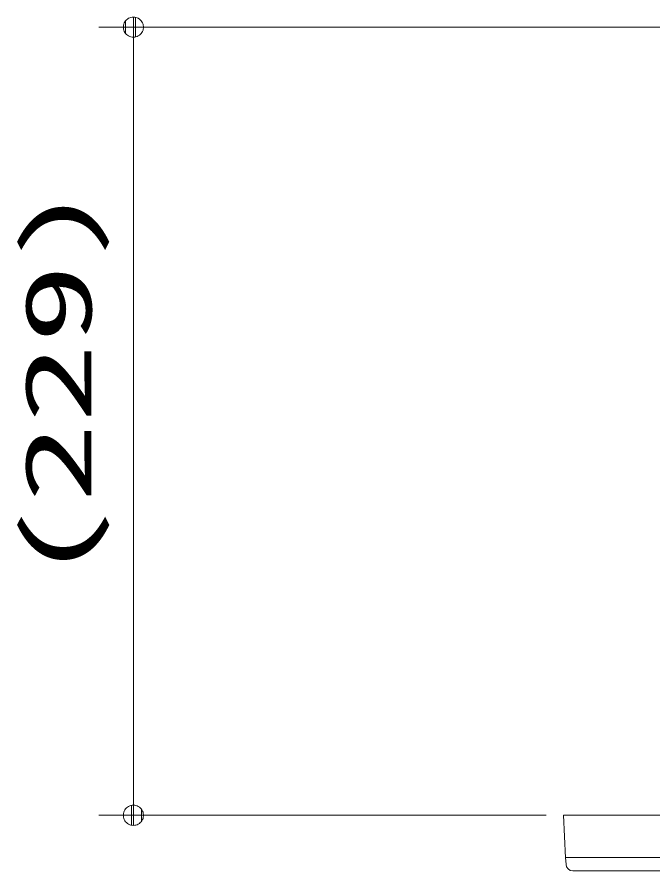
# Model space of a CAD drawing. Units: millimetres on the paper. Extents: x -305 to 305, y -152 to 152.
# Drawn here: x -257.35 to -239.05, y 70.07 to 94.63 of the extents above; entities that cross this region are included whole.
import ezdxf
from ezdxf.enums import TextEntityAlignment as Align

# ---------------------------------------------------------------- set-up
doc = ezdxf.new("R2010")
doc.units = ezdxf.units.MM
doc.layers.add('0-1_0', color=7, linetype='Continuous', lineweight=9)
doc.layers.add('0-3_S3', color=7, linetype='Continuous', lineweight=9)
doc.styles.add('ＭＳ ゴシック', font='')
doc.styles.get('ＭＳ ゴシック').set_extended_font_data('MS Gothic')

# ---------------------------------------------------------------- blocks, each defined once
blk = doc.blocks.new('_DOTSMALL')
at = {"layer": '0-1_0'}
for p, q in [((0.0746, 0.1), (-0.0746, 0.1)), ((0.1223, -0.0248), (-0.1223, -0.0248))]:
    blk.add_line(p, q, dxfattribs=at)
for points in [[(0.125, 0), (0.124, 0.0157), (0.1211, 0.0311), (0.1162, 0.046), (0.1095, 0.0602), (0.1011, 0.0735), (0.0911, 0.0856), (0.0797, 0.0963), (0.067, 0.1055), (0.0532, 0.1131), (0.0386, 0.1189), (0.0234, 0.1228), (0.0078, 0.1248), (-0.0078, 0.1248), (-0.0234, 0.1228), (-0.0386, 0.1189), (-0.0532, 0.1131), (-0.067, 0.1055), (-0.0797, 0.0963), (-0.0911, 0.0856), (-0.1011, 0.0735), (-0.1095, 0.0602), (-0.1162, 0.046), (-0.1211, 0.0311), (-0.124, 0.0157), (-0.125, 0), (0, 0)], [(-0.125, 0), (-0.124, -0.0157), (-0.1211, -0.0311), (-0.1162, -0.046), (-0.1095, -0.0602), (-0.1011, -0.0735), (-0.0911, -0.0856), (-0.0797, -0.0963), (-0.067, -0.1055), (-0.0532, -0.1131), (-0.0386, -0.1189), (-0.0234, -0.1228), (-0.0078, -0.1248), (0.0078, -0.1248), (0.0234, -0.1228), (0.0386, -0.1189), (0.0532, -0.1131), (0.067, -0.1055), (0.0797, -0.0963), (0.0911, -0.0856), (0.1011, -0.0735), (0.1095, -0.0602), (0.1162, -0.046), (0.1211, -0.0311), (0.124, -0.0157), (0.125, 0), (0, 0)]]:
    blk.add_lwpolyline(points, close=True, dxfattribs=at)

msp = doc.modelspace()

# ---------------------------------------------------------------- linework, layer by layer
at = {"layer": '0-3_S3'}
for p, q in [((-235.922, 94.342), (-254.997, 94.342)), ((-253.997, 71.672), (-253.997, 94.342)), ((-242.122, 71.672), (-254.997, 71.672)), ((-241.558, 70.446), (-241.622, 71.672)), ((-193.622, 71.672), (-241.622, 71.672)), ((-241.558, 70.458), (-193.686, 70.458)), ((-241.548, 70.262), (-241.558, 70.446)), ((-241.348, 70.072), (-229.638, 70.072))]:
    msp.add_line(p, q, dxfattribs=at)
msp.add_arc((-241.348, 70.272), 0.2, 183.0001, 268.9202, dxfattribs=at)

# ---------------------------------------------------------------- block references
at = {"layer": '0-3_S3', "xscale": 2.32, "yscale": 2.32}
for p, rotation in [((-253.997, 94.342), 90), ((-253.997, 71.672), 270)]:
    msp.add_blockref('_DOTSMALL', p, dxfattribs=dict(at, rotation=rotation))

# ---------------------------------------------------------------- texts
at = {"layer": '0-3_S3', "style": 'ＭＳ ゴシック', "width": 1.75}
msp.add_text('(229)', height=1.924, rotation=90, dxfattribs=at).set_placement((-254.627, 78.369), align=Align.BOTTOM_LEFT)

doc.saveas('drawing.dxf')
